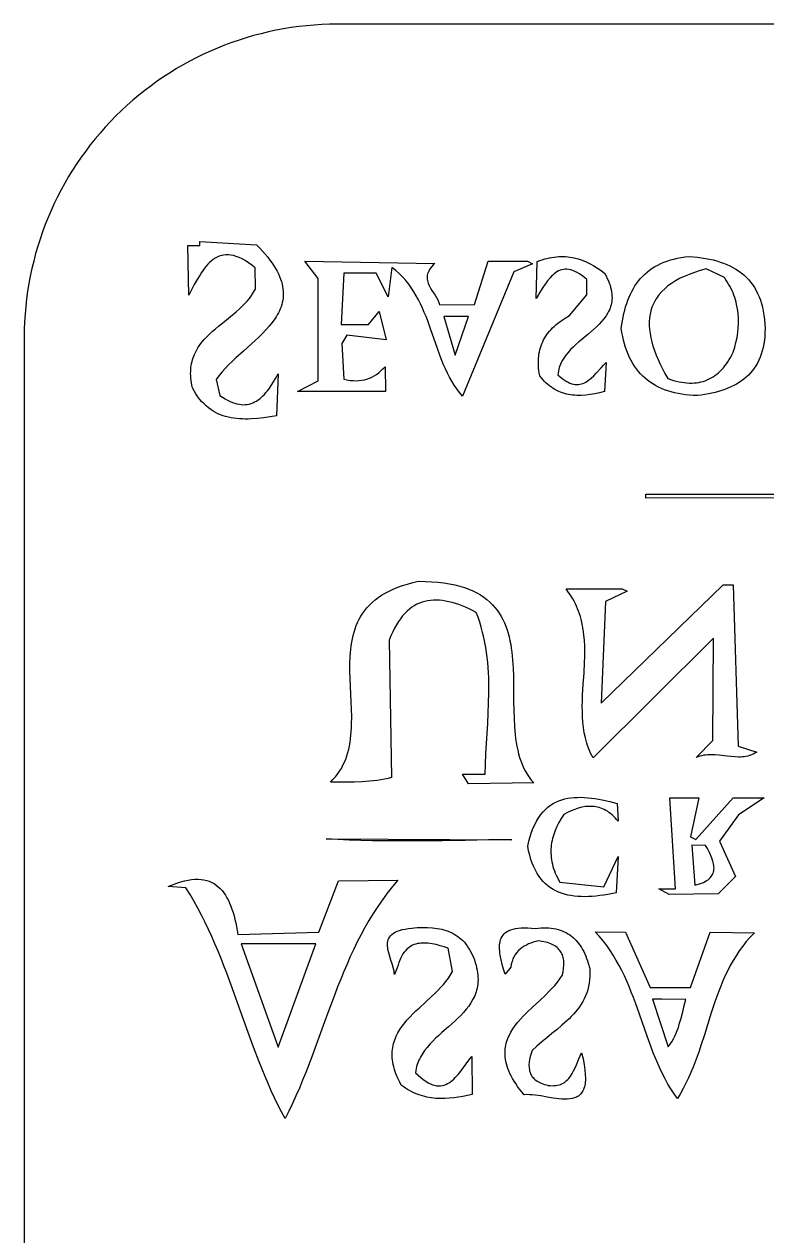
# Model space of a CAD drawing. Header units: metres. Extents: x 0.1 to 44.4, y -0.1 to 49.9.
# Drawn here: x 0.13 to 14.36, y 26.66 to 49.87 of the extents above; entities that cross this region are included whole.
import ezdxf

# ---------------------------------------------------------------- set-up
doc = ezdxf.new("R2010")
doc.units = ezdxf.units.M

msp = doc.modelspace()

# ---------------------------------------------------------------- linework, layer by layer
for points in [[(24.127044, 49.872956), (6.127044, 49.872956), (6.127044, 49.872956), (5.978061, 49.871108), (5.829521, 49.865582), (5.681486, 49.856403), (5.534018, 49.843596), (5.387177, 49.827187), (5.241025, 49.807201), (5.095625, 49.783665), (4.951036, 49.756602), (4.807321, 49.72604), (4.664541, 49.692002), (4.522758, 49.654515), (4.382033, 49.613605), (4.242428, 49.569296), (4.104003, 49.521614), (3.966821, 49.470584), (3.830944, 49.416233), (3.696431, 49.358585), (3.563346, 49.297666), (3.431749, 49.233502), (3.301701, 49.166117), (3.173266, 49.095537), (3.046503, 49.021789), (2.921474, 48.944896), (2.798241, 48.864885), (2.676865, 48.781782), (2.557409, 48.695611), (2.439932, 48.606398), (2.324497, 48.514169), (2.211165, 48.418949), (2.099998, 48.320763), (1.991057, 48.219637), (1.884403, 48.115597), (1.884403, 48.115597), (1.780363, 48.008943), (1.679237, 47.900002), (1.581051, 47.788835), (1.485831, 47.675503), (1.393602, 47.560068), (1.304389, 47.442591), (1.218218, 47.323135), (1.135115, 47.201759), (1.055104, 47.078526), (0.978211, 46.953497), (0.904463, 46.826734), (0.833883, 46.698299), (0.766498, 46.568251), (0.702334, 46.436654), (0.641415, 46.303569), (0.583767, 46.169056), (0.529416, 46.033179), (0.478386, 45.895997), (0.430704, 45.757572), (0.386395, 45.617967), (0.345485, 45.477242), (0.307998, 45.335459), (0.27396, 45.192679), (0.243398, 45.048964), (0.216335, 44.904375), (0.192799, 44.758975), (0.172813, 44.612823), (0.156404, 44.465982), (0.143597, 44.318514), (0.134418, 44.170479), (0.128892, 44.021939), (0.127044, 43.872956), (0.127044, 5.872956)], [(3.877058, 42.762029), (3.877058, 42.762029), (3.927313, 42.727086), (3.976265, 42.696201), (4.023945, 42.669278), (4.070383, 42.646219), (4.115609, 42.626928), (4.159655, 42.611308), (4.202551, 42.599263), (4.244328, 42.590697), (4.285016, 42.585512), (4.324645, 42.583613), (4.363247, 42.584901), (4.400852, 42.589282), (4.43749, 42.596658), (4.473192, 42.606932), (4.507989, 42.620009), (4.541911, 42.635791), (4.574989, 42.654182), (4.607253, 42.675085), (4.638735, 42.698404), (4.669464, 42.724042), (4.699471, 42.751902), (4.728788, 42.781888), (4.757443, 42.813904), (4.785469, 42.847852), (4.812895, 42.883636), (4.839752, 42.921159), (4.891882, 43.001039), (4.942105, 43.086716), (4.990663, 43.17742), (4.960434, 42.367918), (4.960434, 42.367918), (4.83688, 42.348281), (4.715161, 42.3316), (4.595538, 42.318765), (4.478271, 42.310667), (4.420601, 42.308673), (4.363618, 42.308196), (4.307354, 42.309348), (4.251841, 42.312241), (4.197112, 42.316986), (4.143199, 42.323693), (4.090134, 42.332475), (4.037951, 42.343443), (3.986681, 42.356707), (3.936357, 42.372379), (3.887012, 42.390571), (3.838678, 42.411393), (3.791388, 42.434957), (3.745173, 42.461375), (3.700067, 42.490757), (3.656102, 42.523214), (3.61331, 42.558859), (3.571724, 42.597802), (3.531377, 42.640154), (3.492301, 42.686027), (3.454527, 42.735532), (3.41809, 42.788781), (3.383021, 42.845884), (3.349353, 42.906953), (3.349353, 42.906953), (3.33908, 42.955095), (3.330734, 43.002007), (3.324266, 43.047719), (3.319629, 43.092262), (3.316773, 43.135669), (3.315649, 43.177969), (3.31621, 43.219193), (3.318407, 43.259373), (3.322192, 43.298539), (3.327516, 43.336722), (3.33433, 43.373954), (3.342586, 43.410266), (3.352235, 43.445687), (3.36323, 43.48025), (3.389061, 43.546924), (3.41969, 43.610535), (3.454729, 43.671331), (3.493791, 43.729559), (3.536488, 43.785468), (3.582432, 43.839305), (3.631235, 43.891318), (3.682509, 43.941755), (3.735867, 43.990864), (3.79092, 44.038892), (3.84728, 44.086087), (3.962373, 44.178971), (4.078041, 44.271498), (4.191182, 44.36565), (4.245835, 44.413955), (4.298693, 44.46341), (4.349367, 44.514262), (4.397471, 44.56676), (4.442615, 44.621151), (4.484413, 44.677683), (4.522476, 44.736604), (4.556416, 44.798161), (4.554305, 45.206546), (4.554305, 45.206546), (4.487255, 45.258603), (4.422848, 45.304032), (4.360995, 45.343056), (4.301608, 45.375894), (4.244598, 45.40277), (4.189877, 45.423904), (4.137358, 45.439517), (4.086951, 45.44983), (4.038568, 45.455065), (3.992121, 45.455442), (3.947522, 45.451184), (3.904682, 45.442511), (3.863513, 45.429645), (3.823927, 45.412806), (3.785835, 45.392217), (3.74915, 45.368098), (3.713782, 45.34067), (3.679643, 45.310156), (3.646646, 45.276775), (3.614701, 45.240749), (3.583721, 45.2023), (3.553617, 45.161649), (3.524301, 45.119017), (3.495684, 45.074625), (3.440196, 44.981446), (3.386446, 44.883882), (3.281336, 44.682682), (3.263051, 45.634338), (3.49005, 45.634338), (3.49005, 45.709945), (4.579236, 45.644231), (4.579236, 45.644231), (4.63875, 45.583764), (4.694125, 45.524447), (4.74545, 45.466255), (4.792816, 45.409163), (4.836314, 45.353147), (4.876033, 45.298181), (4.912065, 45.244241), (4.944499, 45.191303), (4.973425, 45.139342), (4.998935, 45.088333), (5.021117, 45.038251), (5.040063, 44.989072), (5.055863, 44.940771), (5.068607, 44.893324), (5.078385, 44.846705), (5.085288, 44.80089), (5.089406, 44.755855), (5.09083, 44.711575), (5.089648, 44.668025), (5.085953, 44.62518), (5.079834, 44.583016), (5.071382, 44.541508), (5.060686, 44.500632), (5.047837, 44.460362), (5.032926, 44.420675), (5.016042, 44.381545), (4.997276, 44.342947), (4.976718, 44.304858), (4.954459, 44.267252), (4.930589, 44.230105), (4.878377, 44.157089), (4.820803, 44.085611), (4.758591, 44.015475), (4.692462, 43.946484), (4.623139, 43.878439), (4.551345, 43.811144), (4.477802, 43.744401), (4.328357, 43.611783), (4.180584, 43.479006), (4.109131, 43.412065), (4.040262, 43.344491), (3.974701, 43.276089), (3.91317, 43.20666), (3.856391, 43.136007), (3.805086, 43.063933), (3.877058, 42.762029)], [(5.503434, 45.33191), (7.994335, 45.29054), (7.994335, 45.29054), (7.963044, 45.260115), (7.935969, 45.230326), (7.912908, 45.201146), (7.893659, 45.172548), (7.878021, 45.144504), (7.865791, 45.116988), (7.856768, 45.089972), (7.850751, 45.06343), (7.847538, 45.037333), (7.846926, 45.011656), (7.848715, 44.986372), (7.852702, 44.961452), (7.858686, 44.93687), (7.866465, 44.912599), (7.886601, 44.864881), (7.911498, 44.818082), (7.93954, 44.771985), (7.998608, 44.681031), (8.026407, 44.63574), (8.050897, 44.590285), (8.070464, 44.544448), (8.077897, 44.52132), (8.083495, 44.498014), (8.754053, 44.500385), (9.01538, 45.33191), (9.77036, 45.33191), (9.866627, 45.284771), (9.509094, 45.128766), (8.522011, 42.749315), (8.522011, 42.749315), (8.465691, 42.817218), (8.413237, 42.887473), (8.364352, 42.959903), (8.318742, 43.034331), (8.276112, 43.110581), (8.236167, 43.188474), (8.19861, 43.267835), (8.163148, 43.348486), (8.129485, 43.430249), (8.097326, 43.512949), (8.036339, 43.680448), (7.919424, 44.018891), (7.858773, 44.187001), (7.826866, 44.270159), (7.793512, 44.352483), (7.758414, 44.433796), (7.721279, 44.51392), (7.68181, 44.59268), (7.639713, 44.669897), (7.594693, 44.745394), (7.546453, 44.818996), (7.4947, 44.890524), (7.439137, 44.959802), (7.379471, 45.026652), (7.315405, 45.090898), (7.246644, 45.152363), (7.172894, 45.210869), (7.103123, 44.650852), (6.86938, 45.105089), (6.250286, 45.105089), (6.200506, 44.122198), (6.726718, 44.122198), (6.930517, 44.371655), (7.060377, 43.825303), (6.308543, 43.914146), (6.21404, 43.756764), (6.249526, 43.071516), (6.249526, 43.071516), (6.311646, 43.058485), (6.371786, 43.049281), (6.430006, 43.043883), (6.48637, 43.042271), (6.540938, 43.044423), (6.593773, 43.050319), (6.644936, 43.059939), (6.694488, 43.073261), (6.742492, 43.090266), (6.789008, 43.110931), (6.834099, 43.135237), (6.877826, 43.163162), (6.92025, 43.194687), (6.961434, 43.22979), (7.00144, 43.26845), (7.040327, 43.310647), (7.04637, 42.836879), (5.360116, 42.836879), (5.760041, 43.042351), (5.760041, 45.000598), (5.503434, 45.33191)], [(10.354682, 43.158225), (10.354682, 43.158225), (10.395916, 43.119826), (10.435855, 43.086235), (10.474548, 43.057266), (10.512046, 43.032731), (10.548396, 43.012445), (10.58365, 42.996222), (10.617857, 42.983874), (10.651066, 42.975217), (10.683327, 42.970062), (10.71469, 42.968225), (10.745203, 42.969518), (10.774918, 42.973756), (10.803882, 42.980752), (10.832147, 42.990319), (10.859761, 43.002272), (10.886774, 43.016425), (10.913236, 43.032589), (10.939197, 43.050581), (10.989811, 43.091297), (11.039014, 43.137084), (11.087202, 43.186449), (11.182121, 43.289955), (11.229645, 43.341114), (11.277742, 43.38989), (11.245893, 42.837034), (11.245893, 42.837034), (11.152926, 42.813396), (11.061798, 42.793737), (10.972557, 42.778413), (10.88525, 42.767785), (10.799923, 42.762209), (10.716624, 42.762044), (10.675749, 42.764103), (10.635399, 42.767649), (10.59558, 42.772726), (10.556296, 42.779381), (10.517555, 42.787656), (10.479362, 42.797598), (10.441724, 42.809251), (10.404644, 42.82266), (10.368131, 42.837869), (10.332189, 42.854923), (10.296825, 42.873868), (10.262044, 42.894747), (10.227853, 42.917606), (10.194256, 42.942489), (10.161261, 42.969442), (10.128872, 42.998509), (10.097097, 43.029734), (10.06594, 43.063163), (10.035407, 43.09884), (10.005505, 43.13681), (10.005505, 43.13681), (9.996243, 43.1871), (9.988923, 43.236366), (9.983526, 43.284619), (9.980033, 43.331868), (9.978424, 43.378125), (9.97868, 43.4234), (9.980782, 43.467703), (9.984711, 43.511045), (9.990447, 43.553436), (9.997971, 43.594887), (10.007264, 43.635408), (10.018307, 43.675009), (10.03108, 43.713702), (10.045564, 43.751496), (10.06174, 43.788402), (10.079589, 43.82443), (10.099092, 43.859591), (10.120228, 43.893895), (10.14298, 43.927354), (10.167327, 43.959976), (10.193251, 43.991773), (10.220731, 44.022755), (10.24975, 44.052933), (10.280288, 44.082317), (10.312325, 44.110917), (10.345842, 44.138745), (10.41724, 44.192122), (10.494329, 44.242532), (10.576953, 44.29006), (10.905356, 44.685409), (10.909482, 44.980959), (10.909482, 44.980959), (10.859681, 45.022099), (10.811832, 45.057956), (10.765863, 45.08872), (10.721705, 45.11458), (10.679286, 45.135726), (10.638537, 45.152348), (10.599387, 45.164637), (10.561765, 45.172781), (10.525601, 45.17697), (10.490826, 45.177395), (10.457367, 45.174245), (10.425156, 45.16771), (10.394121, 45.15798), (10.364192, 45.145245), (10.335299, 45.129695), (10.307372, 45.111518), (10.280339, 45.090906), (10.254131, 45.068048), (10.228677, 45.043134), (10.203907, 45.016354), (10.156136, 44.957953), (10.110255, 44.894366), (10.065701, 44.82711), (10.021911, 44.757704), (9.934368, 44.618518), (9.958716, 45.327322), (9.958716, 45.327322), (10.006783, 45.345337), (10.054278, 45.361361), (10.101208, 45.375433), (10.147582, 45.387587), (10.193405, 45.397863), (10.238686, 45.406295), (10.283432, 45.412922), (10.327651, 45.417779), (10.37135, 45.420904), (10.414536, 45.422333), (10.457218, 45.422103), (10.499402, 45.420252), (10.541095, 45.416815), (10.582307, 45.411829), (10.623043, 45.405332), (10.663311, 45.397361), (10.742474, 45.37714), (10.819856, 45.351461), (10.895517, 45.320619), (10.969515, 45.284908), (11.041911, 45.244623), (11.112765, 45.200057), (11.182136, 45.151505), (11.250084, 45.099261), (11.250084, 45.099261), (11.276003, 45.051034), (11.299038, 45.004106), (11.319267, 44.958443), (11.336768, 44.914008), (11.35162, 44.870766), (11.363901, 44.828683), (11.373689, 44.787722), (11.381063, 44.747848), (11.3861, 44.709026), (11.388879, 44.671221), (11.389478, 44.634396), (11.387975, 44.598518), (11.384449, 44.563549), (11.378979, 44.529456), (11.371641, 44.496202), (11.362514, 44.463752), (11.351677, 44.432071), (11.339209, 44.401123), (11.325186, 44.370873), (11.309687, 44.341286), (11.274577, 44.283957), (11.234502, 44.228854), (11.19009, 44.175694), (11.141967, 44.124194), (11.090758, 44.074069), (11.037089, 44.025038), (10.924877, 43.929124), (10.810338, 43.834185), (10.753761, 43.786374), (10.69848, 43.737958), (10.645121, 43.688653), (10.594311, 43.638177), (10.546675, 43.586246), (10.502839, 43.532578), (10.463429, 43.476889), (10.429072, 43.418896), (10.413983, 43.388947), (10.400392, 43.358316), (10.388377, 43.326968), (10.378017, 43.294867), (10.369389, 43.261977), (10.362571, 43.228264), (10.357643, 43.193691), (10.354682, 43.158225)], [(12.868996, 45.421428), (12.868996, 45.421428), (12.950201, 45.415545), (13.029461, 45.407709), (13.106739, 45.397878), (13.182, 45.386008), (13.255206, 45.372055), (13.326322, 45.355975), (13.395311, 45.337725), (13.462136, 45.317262), (13.526761, 45.29454), (13.589149, 45.269518), (13.649263, 45.242151), (13.707069, 45.212395), (13.762527, 45.180208), (13.815604, 45.145544), (13.86626, 45.108362), (13.914462, 45.068616), (13.960171, 45.026264), (14.003351, 44.981262), (14.043966, 44.933565), (14.081979, 44.883132), (14.117355, 44.829917), (14.150055, 44.773877), (14.180044, 44.714969), (14.207286, 44.653148), (14.231743, 44.588372), (14.25338, 44.520597), (14.272159, 44.449779), (14.288045, 44.375874), (14.301001, 44.298838), (14.310989, 44.218629), (14.317975, 44.135202), (14.321921, 44.048515), (14.321921, 44.048515), (14.320454, 43.968422), (14.315927, 43.891464), (14.308394, 43.817583), (14.297911, 43.746722), (14.28453, 43.678824), (14.268307, 43.613833), (14.249296, 43.551692), (14.227552, 43.492344), (14.203127, 43.435732), (14.176078, 43.3818), (14.146457, 43.33049), (14.11432, 43.281745), (14.079721, 43.23551), (14.042713, 43.191726), (14.003353, 43.150338), (13.961692, 43.111289), (13.917787, 43.074521), (13.871692, 43.039977), (13.82346, 43.007602), (13.773146, 42.977338), (13.720804, 42.949128), (13.666489, 42.922916), (13.610255, 42.898644), (13.552156, 42.876257), (13.492247, 42.855696), (13.430582, 42.836906), (13.367215, 42.819829), (13.3022, 42.804409), (13.235593, 42.790589), (13.167446, 42.778311), (13.097815, 42.76752), (13.026755, 42.758158), (13.026755, 42.758158), (12.947989, 42.761096), (12.871365, 42.766395), (12.796884, 42.774059), (12.724544, 42.784094), (12.654345, 42.796505), (12.586288, 42.811295), (12.520371, 42.82847), (12.456595, 42.848035), (12.394959, 42.869994), (12.335464, 42.894351), (12.278109, 42.921112), (12.222893, 42.950282), (12.169817, 42.981865), (12.118879, 43.015865), (12.070081, 43.052288), (12.023422, 43.091138), (11.978901, 43.132421), (11.936518, 43.17614), (11.896273, 43.2223), (11.858166, 43.270907), (11.822196, 43.321964), (11.788364, 43.375477), (11.756668, 43.431451), (11.727109, 43.489889), (11.699687, 43.550797), (11.674401, 43.61418), (11.651251, 43.680042), (11.630237, 43.748388), (11.611358, 43.819223), (11.594615, 43.892551), (11.580006, 43.968377), (11.567533, 44.046707), (11.567533, 44.046707), (11.577268, 44.119587), (11.5886, 44.190861), (11.601571, 44.260496), (11.616218, 44.328461), (11.632583, 44.394723), (11.650705, 44.459248), (11.670624, 44.522006), (11.692379, 44.582962), (11.716011, 44.642086), (11.741559, 44.699344), (11.769063, 44.754705), (11.798563, 44.808135), (11.830098, 44.859602), (11.863709, 44.909074), (11.899435, 44.956519), (11.937317, 45.001903), (11.977393, 45.045195), (12.019704, 45.086362), (12.064289, 45.125372), (12.111189, 45.162192), (12.160443, 45.19679), (12.212091, 45.229133), (12.266173, 45.259189), (12.322728, 45.286926), (12.381797, 45.312311), (12.443419, 45.335311), (12.507633, 45.355895), (12.574481, 45.37403), (12.644001, 45.389683), (12.716234, 45.402822), (12.791219, 45.413414), (12.868996, 45.421428)], [(12.456836, 43.086167), (12.456836, 43.086167), (12.51285, 43.066926), (12.567656, 43.050087), (12.621267, 43.035637), (12.673695, 43.02356), (12.724953, 43.013843), (12.775053, 43.006469), (12.824009, 43.001424), (12.871834, 42.998693), (12.918539, 42.998262), (12.964138, 43.000116), (13.008643, 43.004239), (13.052067, 43.010617), (13.094423, 43.019236), (13.135724, 43.030079), (13.175981, 43.043133), (13.215209, 43.058383), (13.25342, 43.075814), (13.290626, 43.09541), (13.32684, 43.117158), (13.362075, 43.141042), (13.396344, 43.167048), (13.429659, 43.19516), (13.462033, 43.225365), (13.493478, 43.257646), (13.524009, 43.29199), (13.553636, 43.328381), (13.582374, 43.366804), (13.610234, 43.407246), (13.637229, 43.44969), (13.663373, 43.494122), (13.688677, 43.540528), (13.713155, 43.588892), (13.713155, 43.588892), (13.741492, 43.683514), (13.765423, 43.77755), (13.784781, 43.870976), (13.799398, 43.96377), (13.809106, 44.055906), (13.813739, 44.14736), (13.813128, 44.238109), (13.807107, 44.328127), (13.795507, 44.417391), (13.778161, 44.505877), (13.767281, 44.549821), (13.754901, 44.593561), (13.741002, 44.637094), (13.725561, 44.680417), (13.708558, 44.723528), (13.689973, 44.766424), (13.669783, 44.8091), (13.647968, 44.851555), (13.624507, 44.893785), (13.59938, 44.935787), (13.572564, 44.977558), (13.54404, 45.019096), (13.191033, 45.183288), (13.191033, 45.183288), (13.076079, 45.151426), (12.968161, 45.116948), (12.867168, 45.079898), (12.772991, 45.040321), (12.68552, 44.998261), (12.604645, 44.953763), (12.530257, 44.906871), (12.462244, 44.857628), (12.400497, 44.806081), (12.344906, 44.752272), (12.295361, 44.696246), (12.272822, 44.667416), (12.251753, 44.638048), (12.23214, 44.608148), (12.21397, 44.577722), (12.181904, 44.515312), (12.155444, 44.450862), (12.134481, 44.384418), (12.118904, 44.316022), (12.108603, 44.245721), (12.103469, 44.173557), (12.103391, 44.099576), (12.10826, 44.023822), (12.117965, 43.946338), (12.132397, 43.86717), (12.151445, 43.786362), (12.175, 43.703958), (12.202952, 43.620002), (12.235191, 43.534539), (12.271606, 43.447613), (12.312088, 43.359268), (12.356527, 43.26955), (12.404813, 43.178501), (12.456836, 43.086167)], [(8.16511, 44.273412), (8.382489, 43.53442), (8.638057, 44.273412), (8.16511, 44.273412)], [(17.564071, 40.799294), (12.040353, 40.793628), (12.040351, 40.871098), (17.488331, 40.871098), (17.564071, 40.799294)], [(9.88902, 35.337696), (8.637528, 35.321276), (8.522091, 35.503001), (8.959346, 35.50404), (8.959346, 35.50404), (8.964521, 35.698497), (8.973107, 35.893123), (8.99577, 36.282662), (9.007473, 36.477466), (9.017843, 36.67222), (9.025692, 36.866868), (9.029834, 37.061357), (9.029083, 37.25563), (9.026501, 37.352668), (9.022252, 37.449633), (9.016186, 37.546516), (9.008155, 37.643311), (8.998011, 37.740011), (8.985606, 37.836609), (8.970791, 37.933098), (8.953418, 38.029472), (8.933338, 38.125724), (8.910404, 38.221846), (8.884467, 38.317832), (8.855378, 38.413675), (8.822991, 38.509368), (8.787155, 38.604905), (8.787155, 38.604905), (8.718651, 38.639815), (8.650959, 38.672197), (8.584103, 38.701971), (8.518109, 38.729057), (8.453002, 38.753375), (8.388806, 38.774847), (8.325548, 38.793392), (8.263253, 38.80893), (8.201945, 38.821383), (8.14165, 38.830669), (8.082392, 38.83671), (8.024198, 38.839425), (7.967092, 38.838736), (7.911099, 38.834562), (7.856245, 38.826824), (7.802555, 38.815442), (7.750054, 38.800336), (7.698767, 38.781427), (7.648719, 38.758635), (7.599936, 38.73188), (7.552442, 38.701082), (7.506263, 38.666163), (7.461425, 38.627042), (7.417951, 38.583639), (7.375868, 38.535875), (7.3352, 38.48367), (7.295973, 38.426945), (7.258212, 38.365619), (7.221941, 38.299613), (7.187187, 38.228848), (7.153975, 38.153244), (7.122329, 38.07272), (7.167559, 35.44153), (7.167559, 35.44153), (7.099633, 35.423453), (7.03056, 35.407965), (6.960429, 35.394862), (6.88933, 35.383943), (6.81735, 35.375003), (6.744581, 35.367842), (6.597026, 35.358041), (6.447377, 35.35292), (6.296348, 35.350857), (5.992995, 35.349423), (5.992995, 35.349423), (6.042986, 35.399326), (6.088896, 35.450989), (6.130887, 35.504342), (6.16912, 35.559315), (6.203757, 35.615839), (6.234957, 35.673845), (6.262883, 35.733263), (6.287695, 35.794025), (6.309554, 35.85606), (6.328622, 35.9193), (6.34506, 35.983675), (6.359028, 36.049116), (6.370688, 36.115553), (6.380201, 36.182917), (6.387728, 36.251139), (6.39343, 36.32015), (6.397468, 36.38988), (6.400003, 36.460259), (6.401209, 36.602691), (6.398337, 36.74689), (6.392676, 36.892302), (6.378138, 37.184545), (6.37184, 37.330268), (6.367907, 37.474985), (6.367627, 37.618141), (6.37229, 37.759183), (6.376878, 37.828737), (6.383185, 37.897555), (6.391371, 37.965566), (6.401599, 38.032703), (6.414028, 38.098894), (6.428821, 38.164072), (6.446138, 38.228166), (6.466141, 38.291107), (6.48899, 38.352827), (6.514846, 38.413255), (6.543871, 38.472322), (6.576226, 38.52996), (6.612071, 38.586098), (6.651569, 38.640667), (6.694879, 38.693599), (6.742164, 38.744823), (6.793583, 38.794271), (6.849299, 38.841872), (6.909472, 38.887559), (6.974264, 38.93126), (7.043834, 38.972908), (7.118346, 39.012433), (7.197959, 39.049765), (7.282835, 39.084835), (7.373134, 39.117573), (7.469019, 39.147911), (7.570649, 39.17578), (7.678187, 39.201109), (7.678187, 39.201109), (7.810294, 39.198686), (7.935851, 39.192381), (8.055024, 39.182292), (8.16798, 39.168519), (8.274887, 39.151159), (8.375911, 39.130313), (8.47122, 39.106079), (8.560981, 39.078556), (8.64536, 39.047842), (8.724525, 39.014036), (8.798644, 38.977238), (8.867883, 38.937546), (8.932409, 38.895059), (8.992389, 38.849875), (9.047991, 38.802095), (9.099381, 38.751816), (9.146728, 38.699137), (9.190197, 38.644158), (9.229956, 38.586976), (9.266173, 38.527692), (9.299013, 38.466403), (9.328645, 38.403209), (9.355235, 38.338209), (9.378951, 38.271501), (9.39996, 38.203184), (9.418428, 38.133357), (9.434524, 38.062119), (9.448413, 37.989569), (9.460263, 37.915805), (9.470242, 37.840927), (9.478516, 37.765033), (9.485253, 37.688222), (9.494782, 37.532245), (9.500166, 37.373787), (9.502742, 37.213639), (9.503848, 37.05259), (9.504819, 36.891434), (9.506994, 36.730959), (9.511708, 36.571957), (9.520299, 36.415218), (9.526466, 36.337945), (9.534104, 36.261534), (9.543379, 36.186084), (9.554459, 36.111695), (9.567511, 36.038465), (9.582702, 35.966492), (9.600199, 35.895876), (9.620169, 35.826716), (9.64278, 35.75911), (9.668197, 35.693157), (9.69659, 35.628957), (9.728124, 35.566607), (9.762967, 35.506208), (9.801286, 35.447856), (9.843248, 35.391653), (9.88902, 35.337696)], [(13.712015, 39.132137), (13.804176, 36.04245), (14.162396, 35.927811), (14.162396, 35.927811), (14.129101, 35.907108), (14.095404, 35.889364), (14.061326, 35.874397), (14.026888, 35.862022), (13.99211, 35.852057), (13.957014, 35.844317), (13.921618, 35.838619), (13.885945, 35.834781), (13.850015, 35.832618), (13.813848, 35.831948), (13.740886, 35.834349), (13.667224, 35.840518), (13.593028, 35.848987), (13.44369, 35.866955), (13.368878, 35.87352), (13.294191, 35.876516), (13.256945, 35.876217), (13.219793, 35.874475), (13.182754, 35.871107), (13.145848, 35.865929), (13.109098, 35.858759), (13.072523, 35.849413), (13.036144, 35.837706), (12.999981, 35.823457), (13.321766, 36.150975), (13.337519, 38.113345), (11.027146, 35.815128), (11.027146, 35.815128), (11.002527, 35.861758), (10.979813, 35.908784), (10.958938, 35.956194), (10.939836, 36.003974), (10.922438, 36.052111), (10.906679, 36.100592), (10.892491, 36.149404), (10.879809, 36.198535), (10.85869, 36.297696), (10.842788, 36.397972), (10.831569, 36.499258), (10.824498, 36.601449), (10.821041, 36.70444), (10.820662, 36.808127), (10.822827, 36.912405), (10.827002, 37.017169), (10.839243, 37.227735), (10.853106, 37.43899), (10.864317, 37.650094), (10.867591, 37.755327), (10.868598, 37.860209), (10.866803, 37.964635), (10.861672, 38.068499), (10.85267, 38.171697), (10.839262, 38.274124), (10.820915, 38.375676), (10.797093, 38.476248), (10.782962, 38.526133), (10.767262, 38.575734), (10.749926, 38.625038), (10.730887, 38.674031), (10.710078, 38.722701), (10.687433, 38.771034), (10.662885, 38.819017), (10.636367, 38.866637), (10.607812, 38.913881), (10.577154, 38.960736), (10.544324, 39.007189), (10.509258, 39.053227), (11.586353, 39.05653), (11.682825, 39.013645), (11.265569, 38.81153), (11.182356, 36.864897), (13.519713, 39.132137), (13.712015, 39.132137)], [(11.506356, 34.603231), (11.506356, 34.603231), (11.477942, 34.637324), (11.449159, 34.669026), (11.420016, 34.698382), (11.390525, 34.725436), (11.360695, 34.750235), (11.330538, 34.772821), (11.300063, 34.793241), (11.26928, 34.811539), (11.238201, 34.82776), (11.206836, 34.841948), (11.175194, 34.854149), (11.143287, 34.864407), (11.111125, 34.872768), (11.078718, 34.879275), (11.046076, 34.883974), (11.01321, 34.88691), (10.98013, 34.888127), (10.946848, 34.88767), (10.913372, 34.885584), (10.879714, 34.881914), (10.811891, 34.870001), (10.743463, 34.852289), (10.674513, 34.829137), (10.605123, 34.800904), (10.535377, 34.767947), (10.465358, 34.730625), (10.465358, 34.730625), (10.416765, 34.65559), (10.3729, 34.5799), (10.334003, 34.503525), (10.300316, 34.426437), (10.272078, 34.348608), (10.249529, 34.270008), (10.240463, 34.23041), (10.232909, 34.190609), (10.226898, 34.150601), (10.222459, 34.110382), (10.219622, 34.069949), (10.218418, 34.029298), (10.218876, 33.988426), (10.221027, 33.947329), (10.2249, 33.906003), (10.230525, 33.864445), (10.237933, 33.822652), (10.247154, 33.780619), (10.258217, 33.738343), (10.271152, 33.69582), (10.28599, 33.653048), (10.302761, 33.610022), (10.321494, 33.566738), (10.34222, 33.523194), (10.364968, 33.479385), (10.389769, 33.435307), (11.231458, 33.345065), (11.510687, 33.929656), (11.47012, 33.229784), (11.47012, 33.229784), (11.312164, 33.199916), (11.234963, 33.187649), (11.159024, 33.17731), (11.084401, 33.169009), (11.011152, 33.162858), (10.939334, 33.158968), (10.869001, 33.157451), (10.800212, 33.158418), (10.733023, 33.16198), (10.66749, 33.16825), (10.603669, 33.177338), (10.541618, 33.189356), (10.481392, 33.204415), (10.423048, 33.222626), (10.366643, 33.244102), (10.312233, 33.268954), (10.259875, 33.297292), (10.209625, 33.329229), (10.161539, 33.364875), (10.115675, 33.404343), (10.072088, 33.447743), (10.030835, 33.495188), (9.991973, 33.546788), (9.955558, 33.602655), (9.921647, 33.6629), (9.890296, 33.727636), (9.861561, 33.796972), (9.8355, 33.871021), (9.812168, 33.949894), (9.791623, 34.033703), (9.77392, 34.122558), (9.77392, 34.122558), (9.796604, 34.220071), (9.822047, 34.311177), (9.850175, 34.396052), (9.880911, 34.474874), (9.914177, 34.547821), (9.949899, 34.615069), (9.987999, 34.676797), (10.028403, 34.73318), (10.071032, 34.784398), (10.115811, 34.830627), (10.162664, 34.872045), (10.211515, 34.908828), (10.262286, 34.941154), (10.314903, 34.969201), (10.369288, 34.993146), (10.425366, 35.013167), (10.48306, 35.02944), (10.542293, 35.042142), (10.60299, 35.051453), (10.665075, 35.057548), (10.728471, 35.060605), (10.793101, 35.060801), (10.85889, 35.058314), (10.925761, 35.053321), (10.993638, 35.046), (11.062445, 35.036528), (11.132105, 35.025081), (11.202542, 35.011838), (11.345444, 34.980673), (11.490538, 34.944449), (11.506356, 34.603231)], [(12.495401, 35.049359), (13.051033, 35.049359), (12.894147, 34.30469), (12.995985, 34.250866), (13.708211, 35.049359), (14.30719, 35.049359), (13.813345, 34.724894), (13.447846, 34.222795), (13.75277, 33.541736), (13.424994, 33.214217), (12.487854, 33.197239), (12.288537, 33.310398), (12.608074, 33.310398), (12.495401, 35.049359)], [(5.911374, 34.263614), (9.467694, 34.249447), (9.467694, 34.249447), (9.023154, 34.243453), (8.578614, 34.23637), (8.134074, 34.229851), (7.689534, 34.22555), (7.244994, 34.225122), (7.022724, 34.226877), (6.800454, 34.230221), (6.578184, 34.23536), (6.355914, 34.2425), (6.133644, 34.25185), (5.911374, 34.263614)], [(12.921398, 34.143675), (12.976584, 33.378793), (12.976584, 33.378793), (13.023053, 33.390503), (13.065895, 33.403307), (13.105216, 33.417174), (13.14112, 33.432072), (13.173712, 33.447969), (13.203096, 33.464834), (13.229377, 33.482635), (13.252659, 33.501341), (13.273047, 33.520919), (13.290646, 33.54134), (13.305559, 33.56257), (13.317892, 33.584578), (13.327749, 33.607334), (13.335235, 33.630804), (13.340453, 33.654958), (13.34351, 33.679764), (13.344508, 33.705191), (13.343554, 33.731207), (13.340751, 33.75778), (13.336203, 33.784879), (13.322294, 33.840528), (13.302663, 33.897901), (13.278147, 33.956746), (13.249581, 34.01681), (13.217803, 34.077842), (13.183648, 34.139587), (12.921398, 34.143675)], [(7.286522, 33.473121), (7.286522, 33.473121), (7.182723, 33.350487), (7.08391, 33.225415), (6.989821, 33.098019), (6.90019, 32.968412), (6.814752, 32.836708), (6.733244, 32.703022), (6.655399, 32.567468), (6.580955, 32.430158), (6.509646, 32.291208), (6.441207, 32.150731), (6.375375, 32.008841), (6.311884, 31.865653), (6.25047, 31.721279), (6.190868, 31.575835), (6.132814, 31.429434), (6.076042, 31.282189), (5.96529, 30.985627), (5.856495, 30.68706), (5.74754, 30.387401), (5.636308, 30.08756), (5.520683, 29.788449), (5.460561, 29.639453), (5.398547, 29.490981), (5.334377, 29.343147), (5.267784, 29.196066), (5.198506, 29.049851), (5.126278, 28.904616), (5.126278, 28.904616), (5.055809, 29.036042), (4.988094, 29.168908), (4.922931, 29.303113), (4.860114, 29.438557), (4.799438, 29.57514), (4.7407, 29.712762), (4.683696, 29.851323), (4.62822, 29.990722), (4.521037, 30.271637), (4.417517, 30.554703), (4.214925, 31.124088), (4.112583, 31.408804), (4.007364, 31.692467), (3.953165, 31.833653), (3.897633, 31.974275), (3.840564, 32.114234), (3.781754, 32.253429), (3.720999, 32.391759), (3.658094, 32.529126), (3.592834, 32.665427), (3.525016, 32.800564), (3.454435, 32.934437), (3.380886, 33.066944), (3.304166, 33.197986), (3.22407, 33.327463), (2.886696, 33.351165), (2.886696, 33.351165), (2.969443, 33.386477), (3.048811, 33.416509), (3.124872, 33.441378), (3.1977, 33.461199), (3.267365, 33.476087), (3.333941, 33.486157), (3.3975, 33.491526), (3.458115, 33.492308), (3.515857, 33.488618), (3.570799, 33.480574), (3.623014, 33.468288), (3.672574, 33.451878), (3.71955, 33.431459), (3.764017, 33.407145), (3.806046, 33.379053), (3.845709, 33.347297), (3.883078, 33.311993), (3.918227, 33.273257), (3.951228, 33.231204), (3.982152, 33.18595), (4.011073, 33.137609), (4.038063, 33.086297), (4.063193, 33.03213), (4.086537, 32.975223), (4.108167, 32.915692), (4.128156, 32.853651), (4.146574, 32.789216), (4.163496, 32.722503), (4.178993, 32.653628), (4.193138, 32.582704), (4.206004, 32.509849), (4.217661, 32.435177), (5.775142, 32.479148), (6.1484, 33.461612), (7.286522, 33.473121)], [(7.62345, 29.785213), (7.62345, 29.785213), (7.675514, 29.734755), (7.725685, 29.690522), (7.774032, 29.652279), (7.820626, 29.619791), (7.865538, 29.592824), (7.90884, 29.571142), (7.950602, 29.554509), (7.990894, 29.542692), (8.029789, 29.535456), (8.067356, 29.532564), (8.103667, 29.533782), (8.138792, 29.538876), (8.172803, 29.547609), (8.20577, 29.559747), (8.237764, 29.575056), (8.268856, 29.593299), (8.299118, 29.614243), (8.328619, 29.637651), (8.35743, 29.663289), (8.385624, 29.690923), (8.440439, 29.751234), (8.493631, 29.816704), (8.545768, 29.885454), (8.597416, 29.955603), (8.649142, 30.025271), (8.701514, 30.092578), (8.709906, 29.368719), (8.709906, 29.368719), (8.621489, 29.34857), (8.533321, 29.330664), (8.445446, 29.315417), (8.35791, 29.303244), (8.270757, 29.294561), (8.184033, 29.289784), (8.097782, 29.289329), (8.012051, 29.293612), (7.926883, 29.303048), (7.842324, 29.318055), (7.800287, 29.327776), (7.758419, 29.339046), (7.716726, 29.351916), (7.675213, 29.366439), (7.633887, 29.382666), (7.592752, 29.400649), (7.551814, 29.42044), (7.51108, 29.442092), (7.470554, 29.465656), (7.430242, 29.491184), (7.39015, 29.518728), (7.350284, 29.548341), (7.350284, 29.548341), (7.322529, 29.601047), (7.297415, 29.652597), (7.274882, 29.703019), (7.254866, 29.752339), (7.237308, 29.800584), (7.222145, 29.847783), (7.209316, 29.893962), (7.198759, 29.939148), (7.190413, 29.983369), (7.184216, 30.026652), (7.180107, 30.069024), (7.178023, 30.110512), (7.177904, 30.151143), (7.179688, 30.190946), (7.183314, 30.229946), (7.188719, 30.268172), (7.195842, 30.30565), (7.204622, 30.342408), (7.214997, 30.378472), (7.226905, 30.413871), (7.240286, 30.448631), (7.255077, 30.48278), (7.288644, 30.549352), (7.327114, 30.613805), (7.369994, 30.676358), (7.416792, 30.737226), (7.467016, 30.79663), (7.520174, 30.854785), (7.575771, 30.911911), (7.633317, 30.968225), (7.692319, 31.023945), (7.812719, 31.134473), (7.933033, 31.245238), (7.991926, 31.301254), (8.04932, 31.357983), (8.104722, 31.415643), (8.15764, 31.474451), (8.207582, 31.534625), (8.254055, 31.596383), (8.296566, 31.659943), (8.334623, 31.725522), (8.253138, 32.170629), (8.253138, 32.170629), (8.173961, 32.195758), (8.095525, 32.218617), (8.018188, 32.238297), (7.942307, 32.253892), (7.868241, 32.264495), (7.832, 32.26764), (7.796348, 32.269198), (7.761328, 32.269054), (7.726986, 32.267095), (7.693366, 32.263207), (7.660513, 32.257278), (7.628472, 32.249193), (7.597287, 32.23884), (7.567004, 32.226105), (7.537666, 32.210875), (7.50932, 32.193035), (7.482009, 32.172474), (7.455778, 32.149077), (7.430673, 32.122731), (7.406737, 32.093323), (7.384016, 32.060739), (7.362554, 32.024866), (7.342397, 31.985591), (7.323588, 31.942799), (7.306173, 31.896379), (7.290196, 31.846215), (7.275703, 31.792196), (7.222135, 31.664109), (7.222135, 31.664109), (7.218515, 31.696818), (7.212911, 31.730186), (7.196904, 31.798515), (7.17643, 31.868319), (7.153803, 31.938819), (7.131339, 32.009237), (7.111352, 32.078796), (7.096158, 32.146717), (7.091082, 32.179821), (7.088072, 32.212223), (7.087417, 32.243827), (7.089408, 32.274536), (7.094333, 32.304252), (7.102481, 32.332877), (7.114143, 32.360316), (7.129608, 32.38647), (7.149164, 32.411242), (7.173102, 32.434535), (7.20171, 32.456252), (7.235278, 32.476295), (7.274096, 32.494568), (7.318453, 32.510973), (7.368638, 32.525412), (7.42494, 32.537789), (7.487649, 32.548007), (7.557055, 32.555967), (7.557055, 32.555967), (7.659206, 32.564142), (7.758761, 32.568093), (7.855491, 32.567401), (7.949167, 32.561644), (7.994788, 32.556734), (8.039559, 32.5504), (8.083452, 32.542589), (8.126439, 32.53325), (8.16849, 32.522328), (8.209577, 32.509771), (8.249671, 32.495527), (8.288744, 32.479544), (8.326767, 32.461768), (8.363711, 32.442146), (8.399547, 32.420627), (8.434248, 32.397158), (8.467784, 32.371686), (8.500127, 32.344158), (8.531247, 32.314521), (8.561118, 32.282724), (8.589708, 32.248714), (8.616991, 32.212437), (8.642938, 32.173842), (8.667519, 32.132875), (8.690706, 32.089485), (8.712471, 32.043617), (8.732784, 31.995221), (8.751618, 31.944242), (8.751618, 31.944242), (8.769035, 31.892894), (8.783848, 31.842857), (8.796131, 31.794096), (8.805955, 31.746574), (8.813393, 31.700254), (8.818516, 31.655101), (8.821397, 31.611077), (8.822108, 31.568147), (8.82072, 31.526274), (8.817307, 31.485421), (8.811939, 31.445553), (8.80469, 31.406632), (8.795632, 31.368622), (8.784835, 31.331488), (8.772374, 31.295191), (8.758319, 31.259697), (8.742743, 31.224968), (8.725717, 31.190968), (8.687608, 31.125011), (8.644569, 31.061532), (8.597175, 31.000242), (8.546004, 30.940849), (8.491633, 30.883061), (8.434639, 30.826587), (8.375599, 30.771136), (8.253688, 30.662135), (8.130515, 30.553728), (8.069898, 30.499019), (8.010697, 30.443583), (7.953487, 30.387131), (7.898847, 30.329371), (7.847353, 30.27001), (7.799582, 30.208758), (7.756111, 30.145324), (7.717517, 30.079415), (7.700229, 30.045442), (7.684377, 30.010741), (7.670033, 29.975276), (7.657268, 29.939011), (7.646155, 29.901908), (7.636766, 29.863932), (7.629174, 29.825046), (7.62345, 29.785213)], [(10.805078, 30.167389), (10.805078, 30.167389), (10.833862, 30.047858), (10.855483, 29.939039), (10.87025, 29.840469), (10.878471, 29.751686), (10.880456, 29.672226), (10.879207, 29.635848), (10.876515, 29.601628), (10.872418, 29.569507), (10.866955, 29.539429), (10.860165, 29.511335), (10.852086, 29.485167), (10.842758, 29.460867), (10.832218, 29.438379), (10.820505, 29.417643), (10.807658, 29.398603), (10.793716, 29.3812), (10.778717, 29.365376), (10.7627, 29.351074), (10.745703, 29.338236), (10.727765, 29.326804), (10.708925, 29.316721), (10.668692, 29.300368), (10.625314, 29.288714), (10.579099, 29.281298), (10.530356, 29.277656), (10.479395, 29.277327), (10.426524, 29.279847), (10.372053, 29.284755), (10.259546, 29.299884), (10.144344, 29.319013), (10.028922, 29.338443), (9.915751, 29.354475), (9.860782, 29.36006), (9.807303, 29.363408), (9.755623, 29.364057), (9.706051, 29.361544), (9.706051, 29.361544), (9.66119, 29.416488), (9.619599, 29.470323), (9.581208, 29.523073), (9.545944, 29.574762), (9.513736, 29.625413), (9.484511, 29.675052), (9.458198, 29.723702), (9.434725, 29.771387), (9.41402, 29.818132), (9.396012, 29.863959), (9.380628, 29.908894), (9.367796, 29.95296), (9.357445, 29.996182), (9.349503, 30.038584), (9.343898, 30.080189), (9.340559, 30.121021), (9.339412, 30.161105), (9.340387, 30.200465), (9.343411, 30.239125), (9.348414, 30.277109), (9.355322, 30.31444), (9.364064, 30.351144), (9.374568, 30.387243), (9.386763, 30.422763), (9.400576, 30.457727), (9.415935, 30.492159), (9.451007, 30.559524), (9.491403, 30.62505), (9.536549, 30.68893), (9.585869, 30.751357), (9.638789, 30.812523), (9.694733, 30.872619), (9.753128, 30.93184), (9.874969, 31.048423), (9.999712, 31.16381), (10.12276, 31.279541), (10.18221, 31.338017), (10.239513, 31.397157), (10.294091, 31.457152), (10.345372, 31.518195), (10.39278, 31.58048), (10.43574, 31.644198), (10.43574, 31.644198), (10.452306, 31.715332), (10.463196, 31.782848), (10.468331, 31.846674), (10.467631, 31.906741), (10.465067, 31.935343), (10.461014, 31.96298), (10.455461, 31.989641), (10.448399, 32.015319), (10.439818, 32.040006), (10.429708, 32.063691), (10.418057, 32.086367), (10.404858, 32.108024), (10.390098, 32.128655), (10.373769, 32.148249), (10.35586, 32.166799), (10.336361, 32.184296), (10.315263, 32.200732), (10.292554, 32.216096), (10.268225, 32.230381), (10.242266, 32.243578), (10.214667, 32.255678), (10.185417, 32.266672), (10.154507, 32.276553), (10.121927, 32.28531), (10.051715, 32.29942), (9.9747, 32.308933), (9.9747, 32.308933), (9.927536, 32.297157), (9.881167, 32.283665), (9.835834, 32.268262), (9.791778, 32.250754), (9.74924, 32.230944), (9.70846, 32.208638), (9.669679, 32.183641), (9.633137, 32.155758), (9.599075, 32.124792), (9.567735, 32.09055), (9.539355, 32.052836), (9.514179, 32.011454), (9.492445, 31.96621), (9.474394, 31.916908), (9.460268, 31.863354), (9.450307, 31.805351), (9.340249, 31.67573), (9.340249, 31.67573), (9.313047, 31.767848), (9.287781, 31.858797), (9.265856, 31.947752), (9.248675, 32.03389), (9.242302, 32.075645), (9.237642, 32.116386), (9.234869, 32.156012), (9.23416, 32.194417), (9.23569, 32.231501), (9.239635, 32.267159), (9.246169, 32.301289), (9.255469, 32.333788), (9.26771, 32.364552), (9.283067, 32.393479), (9.301716, 32.420465), (9.323832, 32.445408), (9.349591, 32.468205), (9.379169, 32.488753), (9.41274, 32.506948), (9.450481, 32.522688), (9.492566, 32.535869), (9.539172, 32.546389), (9.590473, 32.554145), (9.646646, 32.559034), (9.707866, 32.560952), (9.774308, 32.559797), (9.846147, 32.555465), (9.92356, 32.547854), (9.92356, 32.547854), (9.977734, 32.554527), (10.030356, 32.55898), (10.081442, 32.561236), (10.131006, 32.561321), (10.179064, 32.559258), (10.225632, 32.555073), (10.270724, 32.548789), (10.314355, 32.540432), (10.356541, 32.530025), (10.397297, 32.517593), (10.436639, 32.503161), (10.47458, 32.486754), (10.511137, 32.468395), (10.546325, 32.448109), (10.580159, 32.42592), (10.612655, 32.401854), (10.643826, 32.375934), (10.673689, 32.348185), (10.702259, 32.318632), (10.729551, 32.287299), (10.75558, 32.25421), (10.780362, 32.21939), (10.803911, 32.182864), (10.826243, 32.144656), (10.847373, 32.104789), (10.867316, 32.06329), (10.886087, 32.020182), (10.903702, 31.97549), (10.920176, 31.929239), (10.935524, 31.881452), (10.962903, 31.78137), (10.962903, 31.78137), (10.966503, 31.706579), (10.96584, 31.634662), (10.961094, 31.565499), (10.952447, 31.498967), (10.94008, 31.434946), (10.924174, 31.373311), (10.904908, 31.313943), (10.882465, 31.25672), (10.857024, 31.201518), (10.828768, 31.148218), (10.797876, 31.096696), (10.76453, 31.046831), (10.72891, 30.998502), (10.691197, 30.951586), (10.651573, 30.905961), (10.610217, 30.861506), (10.567311, 30.818099), (10.523036, 30.775619), (10.4311, 30.692949), (10.335858, 30.612522), (10.238755, 30.533363), (10.141238, 30.454498), (10.044754, 30.374953), (9.950751, 30.293753), (9.860674, 30.209924), (9.860674, 30.209924), (9.840402, 30.15124), (9.823686, 30.093985), (9.810894, 30.038335), (9.802391, 29.984467), (9.798545, 29.932559), (9.799721, 29.882787), (9.806287, 29.835331), (9.811706, 29.812526), (9.81861, 29.790366), (9.827044, 29.768874), (9.837055, 29.748071), (9.848688, 29.727979), (9.86199, 29.708622), (9.877005, 29.69002), (9.893781, 29.672197), (9.912362, 29.655174), (9.932795, 29.638973), (9.955125, 29.623618), (9.979398, 29.609129), (10.00566, 29.595529), (10.033957, 29.58284), (10.064335, 29.571084), (10.096839, 29.560284), (10.131516, 29.550462), (10.16841, 29.54164), (10.16841, 29.54164), (10.207511, 29.537444), (10.244574, 29.53573), (10.27968, 29.536405), (10.312908, 29.539372), (10.344338, 29.544537), (10.374049, 29.551804), (10.402123, 29.56108), (10.428638, 29.572267), (10.453675, 29.585272), (10.477313, 29.6), (10.499632, 29.616355), (10.520712, 29.634242), (10.540633, 29.653566), (10.559474, 29.674233), (10.594238, 29.719212), (10.625644, 29.76842), (10.654329, 29.821096), (10.680932, 29.876479), (10.706092, 29.933809), (10.754639, 30.051267), (10.779302, 30.109875), (10.805078, 30.167389)], [(11.065025, 32.483085), (11.649714, 32.478721), (12.123242, 31.420224), (12.89385, 31.420224), (13.267453, 32.478721), (14.117275, 32.464191), (14.117275, 32.464191), (14.037565, 32.380863), (13.962987, 32.295329), (13.893246, 32.207707), (13.828046, 32.118115), (13.76709, 32.026671), (13.710081, 31.933494), (13.656724, 31.838702), (13.606722, 31.742414), (13.559779, 31.644748), (13.515598, 31.545822), (13.473883, 31.445755), (13.434337, 31.344666), (13.396665, 31.242672), (13.36057, 31.139892), (13.291924, 30.932448), (13.160515, 30.513338), (13.09301, 30.303566), (13.057771, 30.19904), (13.021144, 30.094912), (12.982834, 29.991301), (12.942545, 29.888325), (12.89998, 29.786101), (12.854843, 29.684749), (12.806838, 29.584388), (12.755667, 29.485134), (12.701035, 29.387107), (12.642646, 29.290426), (12.642646, 29.290426), (12.578671, 29.380824), (12.518492, 29.47337), (12.461825, 29.56791), (12.408383, 29.664289), (12.357883, 29.762353), (12.31004, 29.861948), (12.264567, 29.962919), (12.221182, 30.065112), (12.179597, 30.168373), (12.13953, 30.272547), (12.062804, 30.483019), (11.915016, 30.90813), (11.839393, 31.120302), (11.800153, 31.225751), (11.759579, 31.33057), (11.717388, 31.434605), (11.673295, 31.537702), (11.627013, 31.639705), (11.578259, 31.740461), (11.526748, 31.839815), (11.472194, 31.937614), (11.414313, 32.033702), (11.35282, 32.127925), (11.287429, 32.220129), (11.217856, 32.31016), (11.143816, 32.397863), (11.065025, 32.483085)], [(4.28414, 32.2519), (4.992986, 30.276256), (5.716035, 32.2519), (4.473713, 32.2519), (4.398046, 32.2519), (4.28414, 32.2519)], [(12.166698, 31.193403), (12.463851, 30.279808), (12.463851, 30.279808), (12.501282, 30.328574), (12.535076, 30.37913), (12.565556, 30.431321), (12.593041, 30.484997), (12.617854, 30.540006), (12.640314, 30.596195), (12.660744, 30.653412), (12.679463, 30.711507), (12.713058, 30.829717), (12.743666, 30.949609), (12.773856, 31.069969), (12.806197, 31.18958), (12.343017, 31.193403), (12.166698, 31.193403)]]:
    msp.add_lwpolyline(points)

doc.saveas('drawing.dxf')
